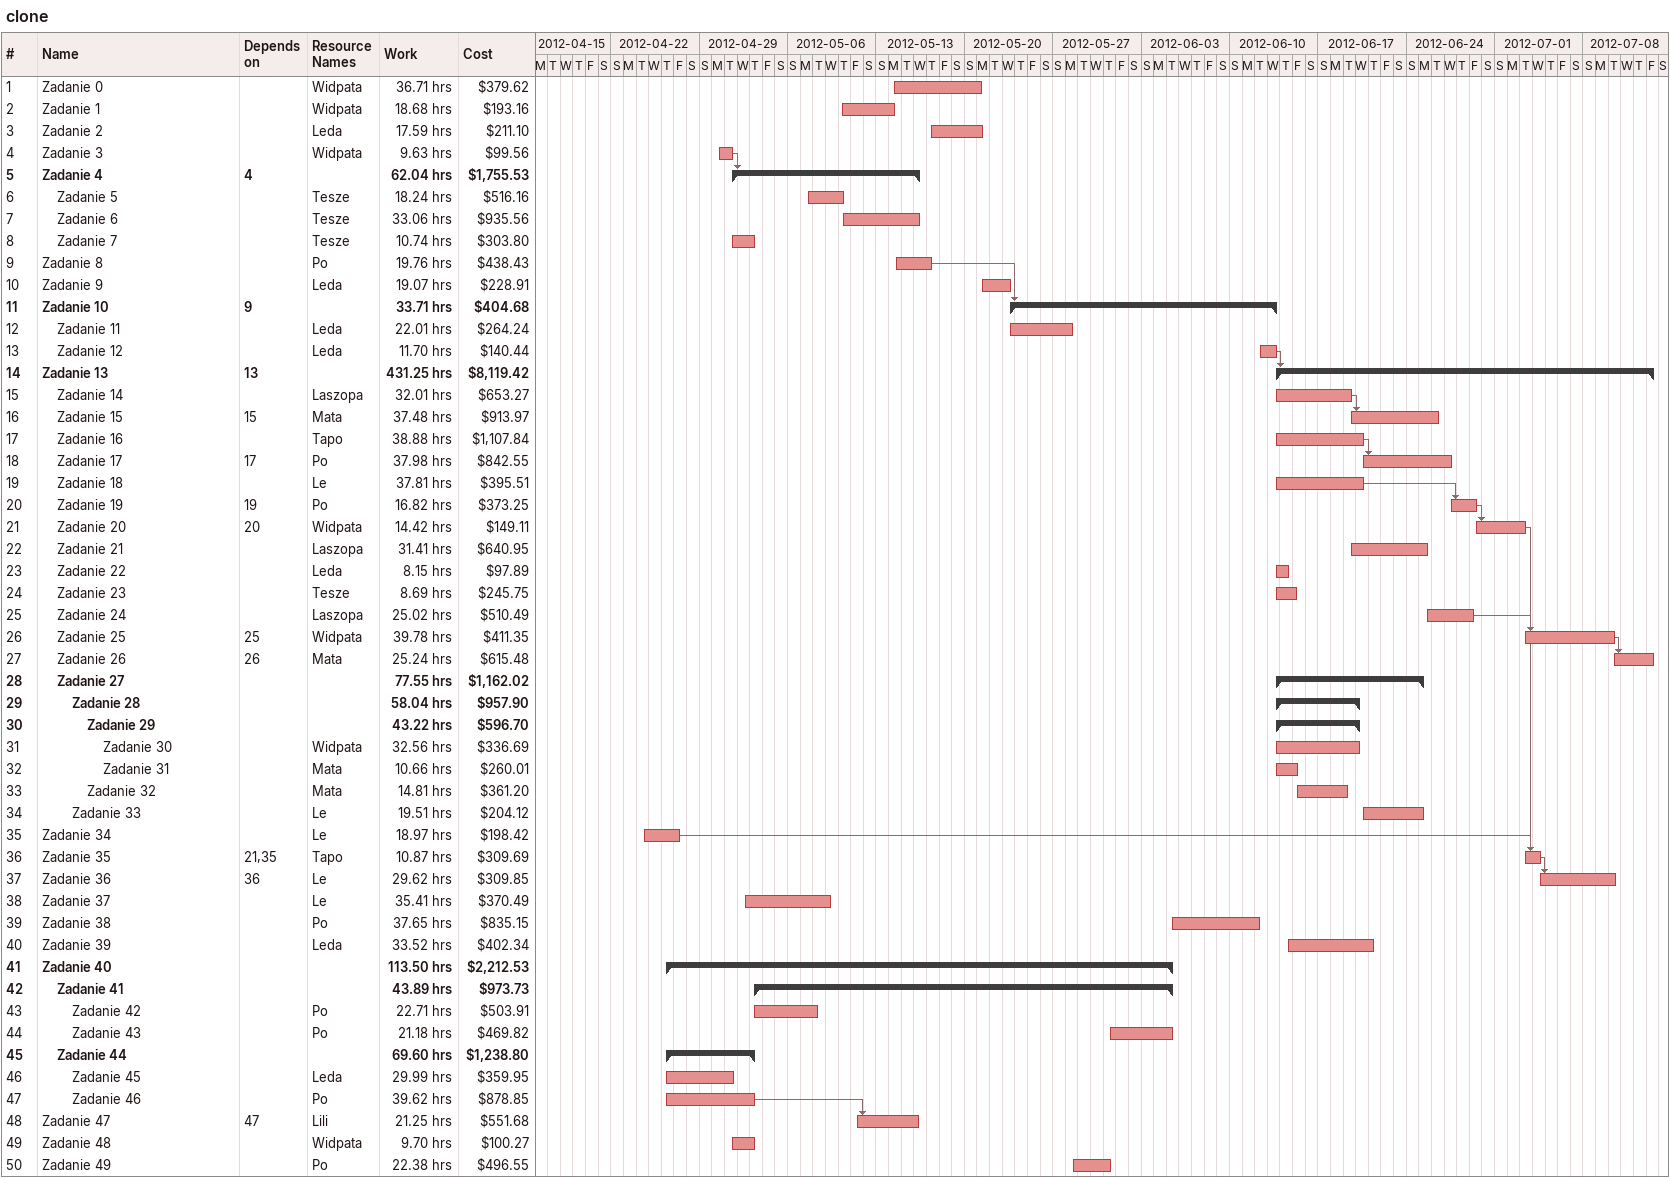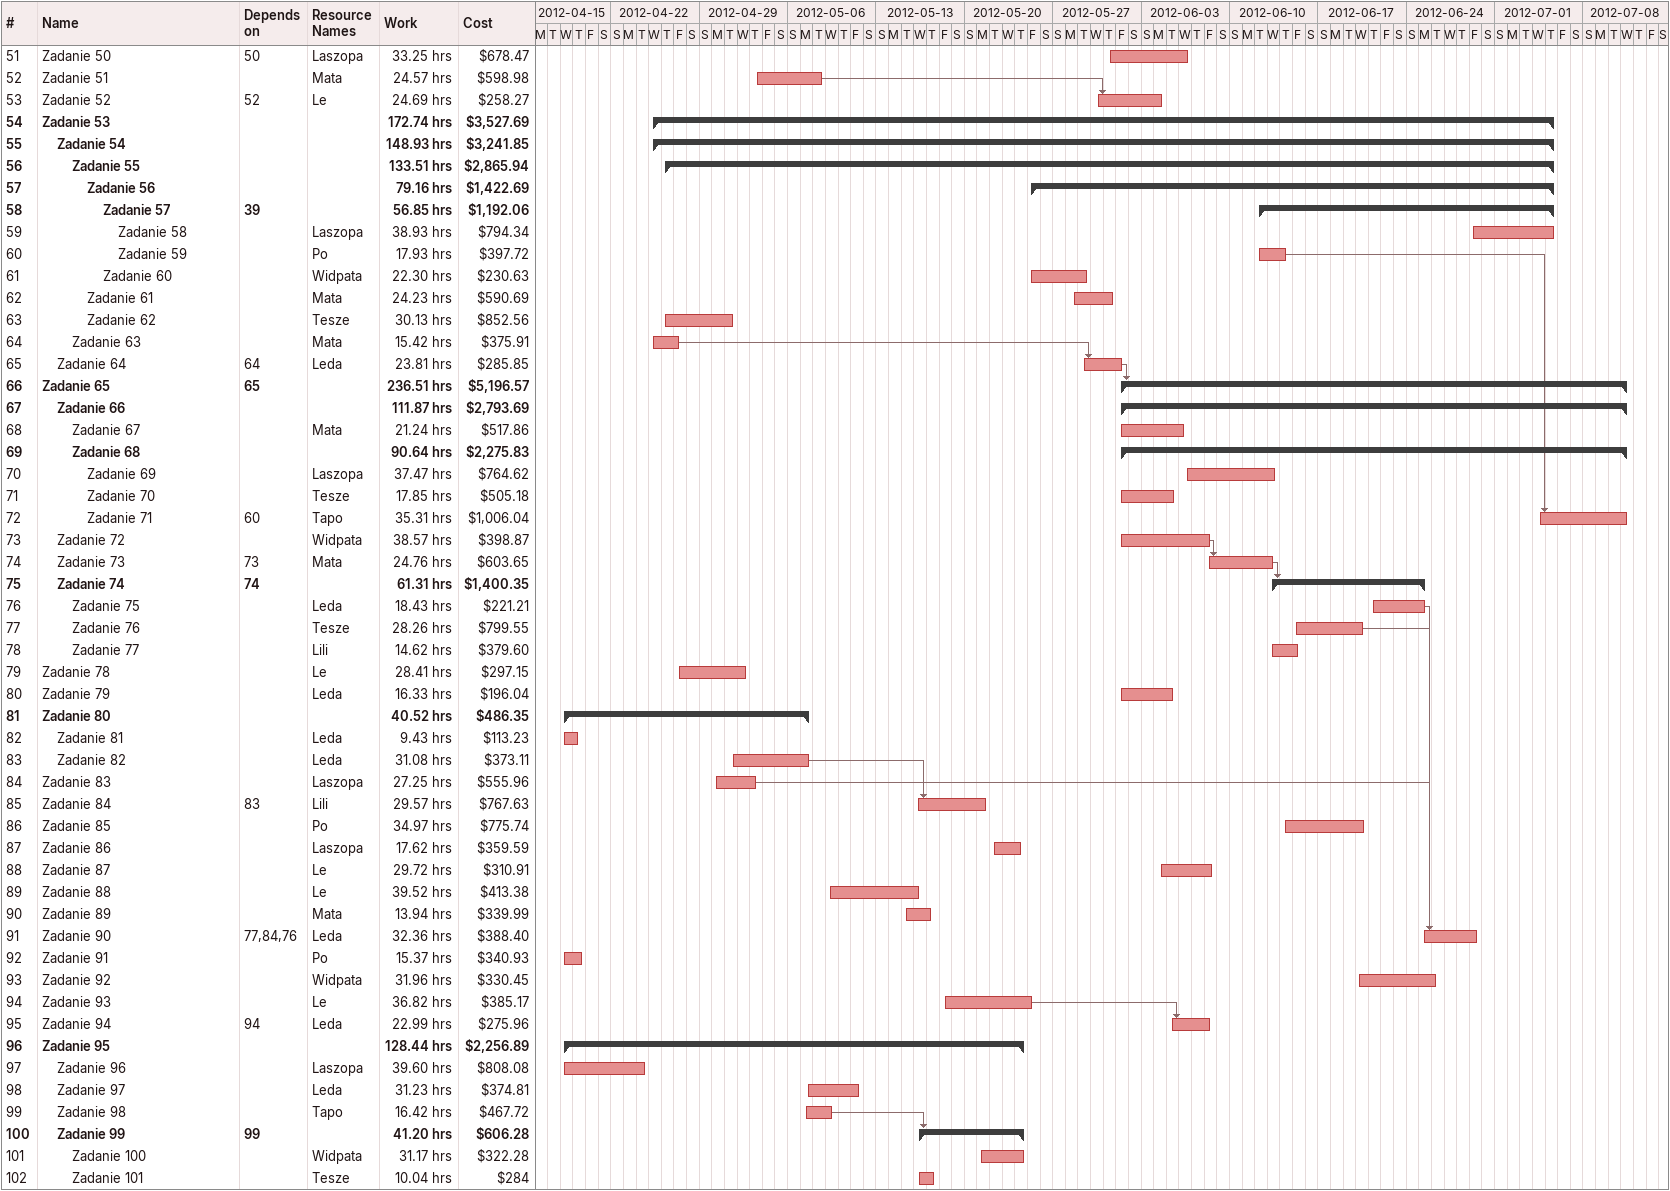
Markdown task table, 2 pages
clone

| ID | Level | Task | Start | Finish | Predecessors | Resources | Work (h) | Cost ($) |
|---|---|---|---|---|---|---|---|---|
| 1 | 1 | Zadanie 0 | 2012-05-14 | 2012-05-21 |  | Widpata | 36.71 | 379.62 |
| 2 | 1 | Zadanie 1 | 2012-05-10 | 2012-05-14 |  | Widpata | 18.68 | 193.16 |
| 3 | 1 | Zadanie 2 | 2012-05-17 | 2012-05-21 |  | Leda | 17.59 | 211.10 |
| 4 | 1 | Zadanie 3 | 2012-04-30 | 2012-05-01 |  | Widpata | 9.63 | 99.56 |
| 5 | 1 | **Zadanie 4** | 2012-05-01 | 2012-05-16 | 4 |  | 62.04 | 1755.53 |
| 6 | 2 | Zadanie 5 | 2012-05-07 | 2012-05-10 |  | Tesze | 18.24 | 516.16 |
| 7 | 2 | Zadanie 6 | 2012-05-10 | 2012-05-16 |  | Tesze | 33.06 | 935.56 |
| 8 | 2 | Zadanie 7 | 2012-05-01 | 2012-05-03 |  | Tesze | 10.74 | 303.80 |
| 9 | 1 | Zadanie 8 | 2012-05-14 | 2012-05-17 |  | Po | 19.76 | 438.43 |
| 10 | 1 | Zadanie 9 | 2012-05-21 | 2012-05-23 |  | Leda | 19.07 | 228.91 |
| 11 | 1 | **Zadanie 10** | 2012-05-23 | 2012-06-13 | 9 |  | 33.71 | 404.68 |
| 12 | 2 | Zadanie 11 | 2012-05-23 | 2012-05-28 |  | Leda | 22.01 | 264.24 |
| 13 | 2 | Zadanie 12 | 2012-06-12 | 2012-06-13 |  | Leda | 11.70 | 140.44 |
| 14 | 1 | **Zadanie 13** | 2012-06-13 | 2012-07-13 | 13 |  | 431.25 | 8119.42 |
| 15 | 2 | Zadanie 14 | 2012-06-13 | 2012-06-19 |  | Laszopa | 32.01 | 653.27 |
| 16 | 2 | Zadanie 15 | 2012-06-19 | 2012-06-26 | 15 | Mata | 37.48 | 913.97 |
| 17 | 2 | Zadanie 16 | 2012-06-13 | 2012-06-20 |  | Tapo | 38.88 | 1107.84 |
| 18 | 2 | Zadanie 17 | 2012-06-20 | 2012-06-27 | 17 | Po | 37.98 | 842.55 |
| 19 | 2 | Zadanie 18 | 2012-06-13 | 2012-06-20 |  | Le | 37.81 | 395.51 |
| 20 | 2 | Zadanie 19 | 2012-06-27 | 2012-06-29 | 19 | Po | 16.82 | 373.25 |
| 21 | 2 | Zadanie 20 | 2012-06-29 | 2012-07-03 | 20 | Widpata | 14.42 | 149.11 |
| 22 | 2 | Zadanie 21 | 2012-06-19 | 2012-06-25 |  | Laszopa | 31.41 | 640.95 |
| 23 | 2 | Zadanie 22 | 2012-06-13 | 2012-06-14 |  | Leda | 8.15 | 97.89 |
| 24 | 2 | Zadanie 23 | 2012-06-13 | 2012-06-15 |  | Tesze | 8.69 | 245.75 |
| 25 | 2 | Zadanie 24 | 2012-06-25 | 2012-06-29 |  | Laszopa | 25.02 | 510.49 |
| 26 | 2 | Zadanie 25 | 2012-07-03 | 2012-07-10 | 25 | Widpata | 39.78 | 411.35 |
| 27 | 2 | Zadanie 26 | 2012-07-10 | 2012-07-13 | 26 | Mata | 25.24 | 615.48 |
| 28 | 2 | **Zadanie 27** | 2012-06-13 | 2012-06-25 |  |  | 77.55 | 1162.02 |
| 29 | 3 | **Zadanie 28** | 2012-06-13 | 2012-06-20 |  |  | 58.04 | 957.90 |
| 30 | 4 | **Zadanie 29** | 2012-06-13 | 2012-06-20 |  |  | 43.22 | 596.70 |
| 31 | 5 | Zadanie 30 | 2012-06-13 | 2012-06-20 |  | Widpata | 32.56 | 336.69 |
| 32 | 5 | Zadanie 31 | 2012-06-13 | 2012-06-15 |  | Mata | 10.66 | 260.01 |
| 33 | 4 | Zadanie 32 | 2012-06-15 | 2012-06-19 |  | Mata | 14.81 | 361.20 |
| 34 | 3 | Zadanie 33 | 2012-06-20 | 2012-06-25 |  | Le | 19.51 | 204.12 |
| 35 | 1 | Zadanie 34 | 2012-04-24 | 2012-04-27 |  | Le | 18.97 | 198.42 |
| 36 | 1 | Zadanie 35 | 2012-07-03 | 2012-07-04 | 21, 35 | Tapo | 10.87 | 309.69 |
| 37 | 1 | Zadanie 36 | 2012-07-04 | 2012-07-10 | 36 | Le | 29.62 | 309.85 |
| 38 | 1 | Zadanie 37 | 2012-05-02 | 2012-05-09 |  | Le | 35.41 | 370.49 |
| 39 | 1 | Zadanie 38 | 2012-06-05 | 2012-06-12 |  | Po | 37.65 | 835.15 |
| 40 | 1 | Zadanie 39 | 2012-06-14 | 2012-06-21 |  | Leda | 33.52 | 402.34 |
| 41 | 1 | **Zadanie 40** | 2012-04-26 | 2012-06-05 |  |  | 113.50 | 2212.53 |
| 42 | 2 | **Zadanie 41** | 2012-05-03 | 2012-06-05 |  |  | 43.89 | 973.73 |
| 43 | 3 | Zadanie 42 | 2012-05-03 | 2012-05-08 |  | Po | 22.71 | 503.91 |
| 44 | 3 | Zadanie 43 | 2012-05-31 | 2012-06-05 |  | Po | 21.18 | 469.82 |
| 45 | 2 | **Zadanie 44** | 2012-04-26 | 2012-05-03 |  |  | 69.60 | 1238.80 |
| 46 | 3 | Zadanie 45 | 2012-04-26 | 2012-05-01 |  | Leda | 29.99 | 359.95 |
| 47 | 3 | Zadanie 46 | 2012-04-26 | 2012-05-03 |  | Po | 39.62 | 878.85 |
| 48 | 1 | Zadanie 47 | 2012-05-11 | 2012-05-16 | 47 | Lili | 21.25 | 551.68 |
| 49 | 1 | Zadanie 48 | 2012-05-01 | 2012-05-03 |  | Widpata | 9.70 | 100.27 |
| 50 | 1 | Zadanie 49 | 2012-05-28 | 2012-05-31 |  | Po | 22.38 | 496.55 |
| 51 | 1 | Zadanie 50 | 2012-05-31 | 2012-06-06 | 50 | Laszopa | 33.25 | 678.47 |
| 52 | 1 | Zadanie 51 | 2012-05-03 | 2012-05-08 |  | Mata | 24.57 | 598.98 |
| 53 | 1 | Zadanie 52 | 2012-05-30 | 2012-06-04 | 52 | Le | 24.69 | 258.27 |
| 54 | 1 | **Zadanie 53** | 2012-04-25 | 2012-07-05 |  |  | 172.74 | 3527.69 |
| 55 | 2 | **Zadanie 54** | 2012-04-25 | 2012-07-05 |  |  | 148.93 | 3241.85 |
| 56 | 3 | **Zadanie 55** | 2012-04-26 | 2012-07-05 |  |  | 133.51 | 2865.94 |
| 57 | 4 | **Zadanie 56** | 2012-05-25 | 2012-07-05 |  |  | 79.16 | 1422.69 |
| 58 | 5 | **Zadanie 57** | 2012-06-12 | 2012-07-05 | 39 |  | 56.85 | 1192.06 |
| 59 | 6 | Zadanie 58 | 2012-06-29 | 2012-07-05 |  | Laszopa | 38.93 | 794.34 |
| 60 | 6 | Zadanie 59 | 2012-06-12 | 2012-06-14 |  | Po | 17.93 | 397.72 |
| 61 | 5 | Zadanie 60 | 2012-05-25 | 2012-05-29 |  | Widpata | 22.30 | 230.63 |
| 62 | 4 | Zadanie 61 | 2012-05-28 | 2012-05-31 |  | Mata | 24.23 | 590.69 |
| 63 | 4 | Zadanie 62 | 2012-04-26 | 2012-05-01 |  | Tesze | 30.13 | 852.56 |
| 64 | 3 | Zadanie 63 | 2012-04-25 | 2012-04-27 |  | Mata | 15.42 | 375.91 |
| 65 | 2 | Zadanie 64 | 2012-05-29 | 2012-06-01 | 64 | Leda | 23.81 | 285.85 |
| 66 | 1 | **Zadanie 65** | 2012-06-01 | 2012-07-11 | 65 |  | 236.51 | 5196.57 |
| 67 | 2 | **Zadanie 66** | 2012-06-01 | 2012-07-11 |  |  | 111.87 | 2793.69 |
| 68 | 3 | Zadanie 67 | 2012-06-01 | 2012-06-06 |  | Mata | 21.24 | 517.86 |
| 69 | 3 | **Zadanie 68** | 2012-06-01 | 2012-07-11 |  |  | 90.64 | 2275.83 |
| 70 | 4 | Zadanie 69 | 2012-06-06 | 2012-06-13 |  | Laszopa | 37.47 | 764.62 |
| 71 | 4 | Zadanie 70 | 2012-06-01 | 2012-06-05 |  | Tesze | 17.85 | 505.18 |
| 72 | 4 | Zadanie 71 | 2012-07-04 | 2012-07-11 | 60 | Tapo | 35.31 | 1006.04 |
| 73 | 2 | Zadanie 72 | 2012-06-01 | 2012-06-08 |  | Widpata | 38.57 | 398.87 |
| 74 | 2 | Zadanie 73 | 2012-06-08 | 2012-06-13 | 73 | Mata | 24.76 | 603.65 |
| 75 | 2 | **Zadanie 74** | 2012-06-13 | 2012-06-25 | 74 |  | 61.31 | 1400.35 |
| 76 | 3 | Zadanie 75 | 2012-06-21 | 2012-06-25 |  | Leda | 18.43 | 221.21 |
| 77 | 3 | Zadanie 76 | 2012-06-15 | 2012-06-20 |  | Tesze | 28.26 | 799.55 |
| 78 | 3 | Zadanie 77 | 2012-06-13 | 2012-06-15 |  | Lili | 14.62 | 379.60 |
| 79 | 1 | Zadanie 78 | 2012-04-27 | 2012-05-02 |  | Le | 28.41 | 297.15 |
| 80 | 1 | Zadanie 79 | 2012-06-01 | 2012-06-05 |  | Leda | 16.33 | 196.04 |
| 81 | 1 | **Zadanie 80** | 2012-04-18 | 2012-05-07 |  |  | 40.52 | 486.35 |
| 82 | 2 | Zadanie 81 | 2012-04-18 | 2012-04-19 |  | Leda | 9.43 | 113.23 |
| 83 | 2 | Zadanie 82 | 2012-05-01 | 2012-05-07 |  | Leda | 31.08 | 373.11 |
| 84 | 1 | Zadanie 83 | 2012-04-30 | 2012-05-03 |  | Laszopa | 27.25 | 555.96 |
| 85 | 1 | Zadanie 84 | 2012-05-16 | 2012-05-21 | 83 | Lili | 29.57 | 767.63 |
| 86 | 1 | Zadanie 85 | 2012-06-14 | 2012-06-20 |  | Po | 34.97 | 775.74 |
| 87 | 1 | Zadanie 86 | 2012-05-22 | 2012-05-24 |  | Laszopa | 17.62 | 359.59 |
| 88 | 1 | Zadanie 87 | 2012-06-04 | 2012-06-08 |  | Le | 29.72 | 310.91 |
| 89 | 1 | Zadanie 88 | 2012-05-09 | 2012-05-16 |  | Le | 39.52 | 413.38 |
| 90 | 1 | Zadanie 89 | 2012-05-15 | 2012-05-17 |  | Mata | 13.94 | 339.99 |
| 91 | 1 | Zadanie 90 | 2012-06-25 | 2012-06-29 | 77, 84, 76 | Leda | 32.36 | 388.40 |
| 92 | 1 | Zadanie 91 | 2012-04-18 | 2012-04-19 |  | Po | 15.37 | 340.93 |
| 93 | 1 | Zadanie 92 | 2012-06-20 | 2012-06-26 |  | Widpata | 31.96 | 330.45 |
| 94 | 1 | Zadanie 93 | 2012-05-18 | 2012-05-25 |  | Le | 36.82 | 385.17 |
| 95 | 1 | Zadanie 94 | 2012-06-05 | 2012-06-08 | 94 | Leda | 22.99 | 275.96 |
| 96 | 1 | **Zadanie 95** | 2012-04-18 | 2012-05-24 |  |  | 128.44 | 2256.89 |
| 97 | 2 | Zadanie 96 | 2012-04-18 | 2012-04-24 |  | Laszopa | 39.60 | 808.08 |
| 98 | 2 | Zadanie 97 | 2012-05-07 | 2012-05-11 |  | Leda | 31.23 | 374.81 |
| 99 | 2 | Zadanie 98 | 2012-05-07 | 2012-05-09 |  | Tapo | 16.42 | 467.72 |
| 100 | 2 | **Zadanie 99** | 2012-05-16 | 2012-05-24 | 99 |  | 41.20 | 606.28 |
| 101 | 3 | Zadanie 100 | 2012-05-21 | 2012-05-24 |  | Widpata | 31.17 | 322.28 |
| 102 | 3 | Zadanie 101 | 2012-05-16 | 2012-05-17 |  | Tesze | 10.04 | 284 |
